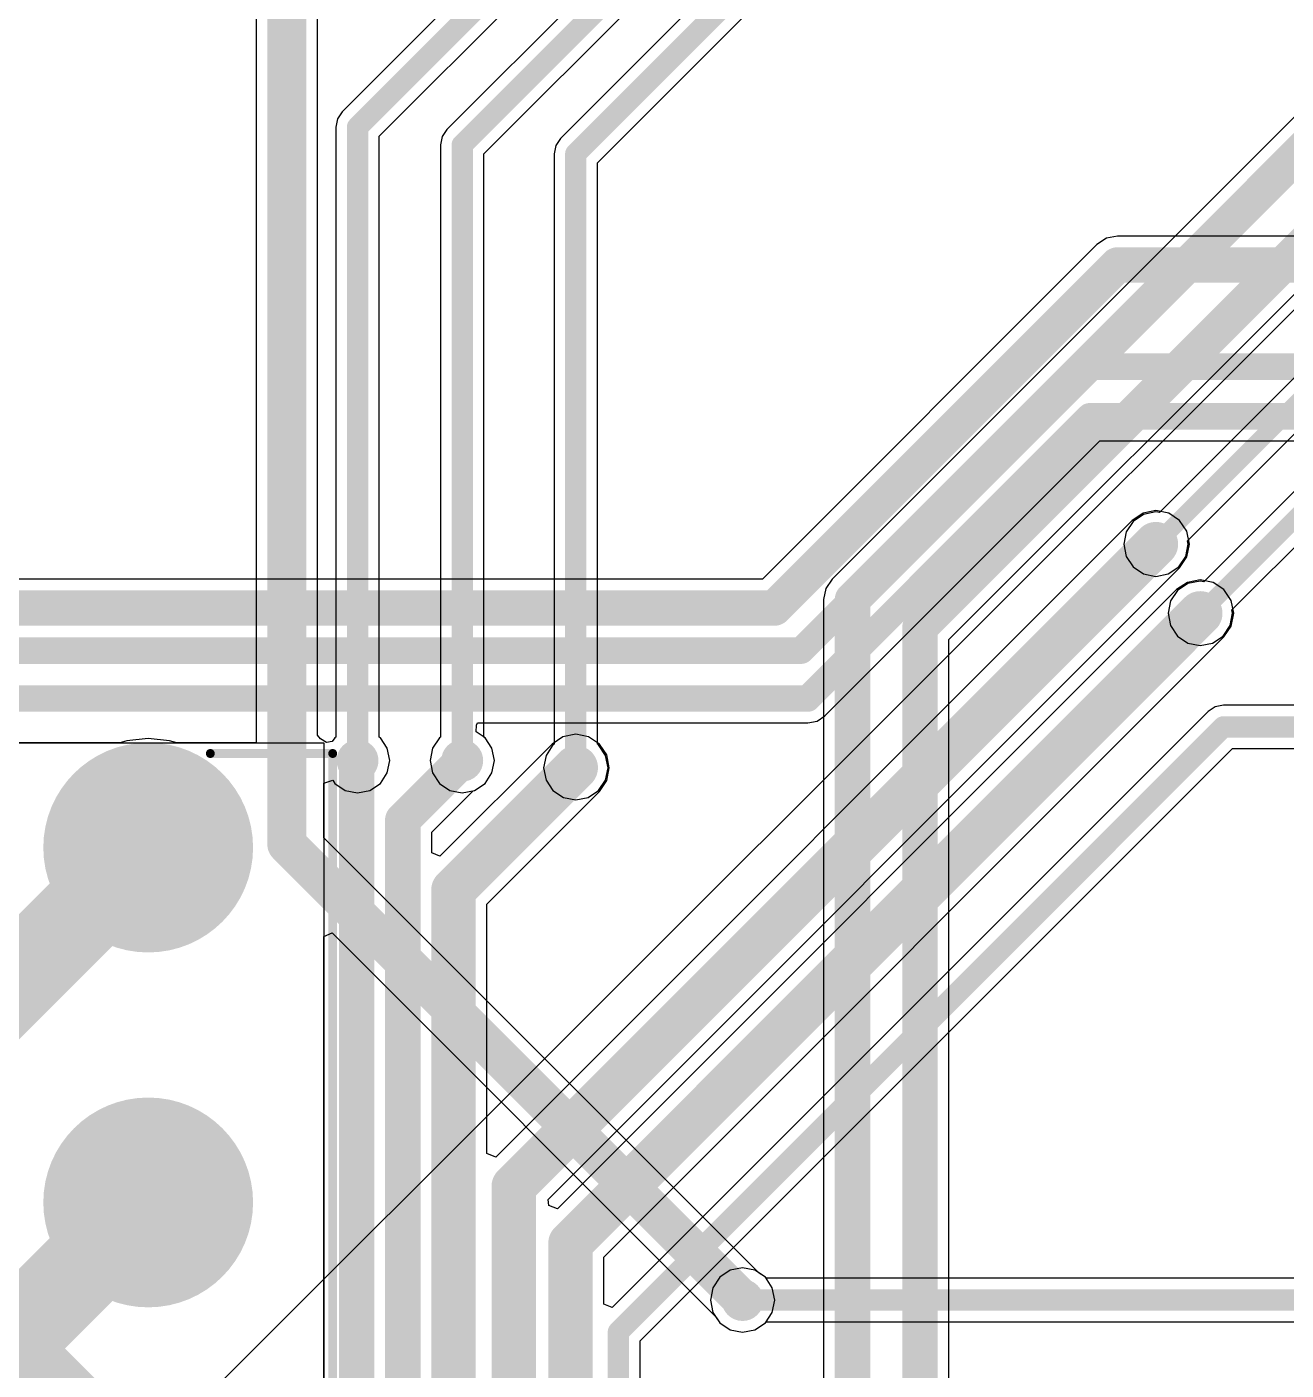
# Model space of a CAD drawing. Header units: millimetres. Extents: x 0 to 214, y 0 to 214.
# Drawn here: x 2.177 to 2.886, y 2.41 to 3.167 of the extents above; entities that cross this region are included whole.
import ezdxf

# ---------------------------------------------------------------- set-up
doc = ezdxf.new("R2010")
doc.units = ezdxf.units.MM
doc.header["$MEASUREMENT"] = 0
for name, color, linetype in [('BottomLayer', 5, 'Continuous'), ('BottomSolder', 6, 'Continuous'), ('MultiLayer', 9, 'Continuous'), ('PadHoleLayer', 156, 'Continuous'), ('TopLayer', 1, 'Continuous'), ('TopOverlay', 2, 'Continuous'), ('TopSolder', 216, 'Continuous'), ('ViaHoleLayer', 16, 'Continuous')]:
    doc.layers.add(name, color=color, linetype=linetype)

# ---------------------------------------------------------------- blocks, each defined once
blk = doc.blocks.new('DIP_8_87')
at = {"layer": 'BottomLayer'}
h = blk.add_hatch(color=5, dxfattribs=at)
edge = h.paths.add_edge_path()
edge.add_arc((-0.15, 0.5), 0.0551181, 0, 360)
h = blk.add_hatch(color=5, dxfattribs=at)
edge = h.paths.add_edge_path()
edge.add_arc((0.15, 0.5), 0.0551181, 0, 360)
h = blk.add_hatch(color=5, dxfattribs=at)
edge = h.paths.add_edge_path()
edge.add_arc((-0.15, -0.1), 0.0551181, 0, 360)
h = blk.add_hatch(color=5, dxfattribs=at)
edge = h.paths.add_edge_path()
edge.add_arc((0.15, -0.1), 0.0551181, 0, 360)
h = blk.add_hatch(color=5, dxfattribs=at)
edge = h.paths.add_edge_path()
edge.add_arc((-0.15, -0.3), 0.0551181, 0, 360)
h = blk.add_hatch(color=5, dxfattribs=at)
edge = h.paths.add_edge_path()
edge.add_arc((0.15, -0.3), 0.0551181, 0, 360)
h = blk.add_hatch(color=5, dxfattribs=at)
edge = h.paths.add_edge_path()
edge.add_arc((-0.15, -0.5), 0.0551181, 0, 360)
h = blk.add_hatch(color=5, dxfattribs=at)
edge = h.paths.add_edge_path()
edge.add_arc((0.15, -0.5), 0.0551181, 0, 360)
at = {"layer": 'BottomSolder'}
h = blk.add_hatch(color=6, dxfattribs=at)
edge = h.paths.add_edge_path()
edge.add_arc((-0.15, 0.5), 0.0591181, 0, 360)
h = blk.add_hatch(color=6, dxfattribs=at)
edge = h.paths.add_edge_path()
edge.add_arc((0.15, 0.5), 0.0591181, 0, 360)
h = blk.add_hatch(color=6, dxfattribs=at)
edge = h.paths.add_edge_path()
edge.add_arc((-0.15, -0.1), 0.0591181, 0, 360)
h = blk.add_hatch(color=6, dxfattribs=at)
edge = h.paths.add_edge_path()
edge.add_arc((0.15, -0.1), 0.0591181, 0, 360)
h = blk.add_hatch(color=6, dxfattribs=at)
edge = h.paths.add_edge_path()
edge.add_arc((-0.15, -0.3), 0.0591181, 0, 360)
h = blk.add_hatch(color=6, dxfattribs=at)
edge = h.paths.add_edge_path()
edge.add_arc((0.15, -0.3), 0.0591181, 0, 360)
h = blk.add_hatch(color=6, dxfattribs=at)
edge = h.paths.add_edge_path()
edge.add_arc((-0.15, -0.5), 0.0591181, 0, 360)
h = blk.add_hatch(color=6, dxfattribs=at)
edge = h.paths.add_edge_path()
edge.add_arc((0.15, -0.5), 0.0591181, 0, 360)
at = {"layer": 'MultiLayer'}
h = blk.add_hatch(color=9, dxfattribs=at)
edge = h.paths.add_edge_path()
edge.add_arc((-0.15, 0.5), 0.0551181, 0, 360)
h = blk.add_hatch(color=9, dxfattribs=at)
edge = h.paths.add_edge_path()
edge.add_arc((0.15, 0.5), 0.0551181, 0, 360)
h = blk.add_hatch(color=9, dxfattribs=at)
edge = h.paths.add_edge_path()
edge.add_arc((-0.15, -0.1), 0.0551181, 0, 360)
h = blk.add_hatch(color=9, dxfattribs=at)
edge = h.paths.add_edge_path()
edge.add_arc((0.15, -0.1), 0.0551181, 0, 360)
h = blk.add_hatch(color=9, dxfattribs=at)
edge = h.paths.add_edge_path()
edge.add_arc((-0.15, -0.3), 0.0551181, 0, 360)
h = blk.add_hatch(color=9, dxfattribs=at)
edge = h.paths.add_edge_path()
edge.add_arc((0.15, -0.3), 0.0551181, 0, 360)
h = blk.add_hatch(color=9, dxfattribs=at)
edge = h.paths.add_edge_path()
edge.add_arc((-0.15, -0.5), 0.0551181, 0, 360)
h = blk.add_hatch(color=9, dxfattribs=at)
edge = h.paths.add_edge_path()
edge.add_arc((0.15, -0.5), 0.0551181, 0, 360)
at = {"layer": 'PadHoleLayer'}
h = blk.add_hatch(color=156, dxfattribs=at)
edge = h.paths.add_edge_path()
edge.add_arc((-0.15, 0.5), 0.031496, 0, 360)
h = blk.add_hatch(color=156, dxfattribs=at)
edge = h.paths.add_edge_path()
edge.add_arc((0.15, 0.5), 0.031496, 0, 360)
h = blk.add_hatch(color=156, dxfattribs=at)
edge = h.paths.add_edge_path()
edge.add_arc((-0.15, -0.1), 0.031496, 0, 360)
h = blk.add_hatch(color=156, dxfattribs=at)
edge = h.paths.add_edge_path()
edge.add_arc((0.15, -0.1), 0.031496, 0, 360)
h = blk.add_hatch(color=156, dxfattribs=at)
edge = h.paths.add_edge_path()
edge.add_arc((-0.15, -0.3), 0.031496, 0, 360)
h = blk.add_hatch(color=156, dxfattribs=at)
edge = h.paths.add_edge_path()
edge.add_arc((0.15, -0.3), 0.031496, 0, 360)
h = blk.add_hatch(color=156, dxfattribs=at)
edge = h.paths.add_edge_path()
edge.add_arc((-0.15, -0.5), 0.031496, 0, 360)
h = blk.add_hatch(color=156, dxfattribs=at)
edge = h.paths.add_edge_path()
edge.add_arc((0.15, -0.5), 0.031496, 0, 360)
at = {"layer": 'TopLayer'}
h = blk.add_hatch(color=1, dxfattribs=at)
edge = h.paths.add_edge_path()
edge.add_arc((-0.15, 0.5), 0.0551181, 0, 360)
h = blk.add_hatch(color=1, dxfattribs=at)
edge = h.paths.add_edge_path()
edge.add_arc((0.15, 0.5), 0.0551181, 0, 360)
h = blk.add_hatch(color=1, dxfattribs=at)
edge = h.paths.add_edge_path()
edge.add_arc((-0.15, -0.1), 0.0551181, 0, 360)
h = blk.add_hatch(color=1, dxfattribs=at)
edge = h.paths.add_edge_path()
edge.add_arc((0.15, -0.1), 0.0551181, 0, 360)
h = blk.add_hatch(color=1, dxfattribs=at)
edge = h.paths.add_edge_path()
edge.add_arc((-0.15, -0.3), 0.0551181, 0, 360)
h = blk.add_hatch(color=1, dxfattribs=at)
edge = h.paths.add_edge_path()
edge.add_arc((0.15, -0.3), 0.0551181, 0, 360)
h = blk.add_hatch(color=1, dxfattribs=at)
edge = h.paths.add_edge_path()
edge.add_arc((-0.15, -0.5), 0.0551181, 0, 360)
h = blk.add_hatch(color=1, dxfattribs=at)
edge = h.paths.add_edge_path()
edge.add_arc((0.15, -0.5), 0.0551181, 0, 360)
at = {"layer": 'TopSolder'}
h = blk.add_hatch(color=216, dxfattribs=at)
edge = h.paths.add_edge_path()
edge.add_arc((-0.15, 0.5), 0.0591181, 0, 360)
h = blk.add_hatch(color=216, dxfattribs=at)
edge = h.paths.add_edge_path()
edge.add_arc((0.15, 0.5), 0.0591181, 0, 360)
h = blk.add_hatch(color=216, dxfattribs=at)
edge = h.paths.add_edge_path()
edge.add_arc((-0.15, -0.1), 0.0591181, 0, 360)
h = blk.add_hatch(color=216, dxfattribs=at)
edge = h.paths.add_edge_path()
edge.add_arc((0.15, -0.1), 0.0591181, 0, 360)
h = blk.add_hatch(color=216, dxfattribs=at)
edge = h.paths.add_edge_path()
edge.add_arc((-0.15, -0.3), 0.0591181, 0, 360)
h = blk.add_hatch(color=216, dxfattribs=at)
edge = h.paths.add_edge_path()
edge.add_arc((0.15, -0.3), 0.0591181, 0, 360)
h = blk.add_hatch(color=216, dxfattribs=at)
edge = h.paths.add_edge_path()
edge.add_arc((-0.15, -0.5), 0.0591181, 0, 360)
h = blk.add_hatch(color=216, dxfattribs=at)
edge = h.paths.add_edge_path()
edge.add_arc((0.15, -0.5), 0.0591181, 0, 360)
at = {"layer": 'TopOverlay'}
for points, const_width in [([(-0.254, 0.593), (-0.254, -0.553)], 0.005), ([(0.25, 0.593), (-0.254, 0.593)], 0.005), ([(0.25, 0.593), (0.25, -0.553)], 0.005), ([(-0.147, 0.57), (-0.157, 0.57)], 0.01), ([(-0.152, 0.565), (-0.157, 0.57)], 0.01), ([(-0.147, 0.57), (-0.152, 0.565)], 0.01), ([(-0.081, 0.503), (-0.086, 0.498)], 0.01), ([(-0.081, 0.503), (-0.081, 0.493)], 0.01), ([(-0.219, 0.5), (-0.219, 0.49)], 0.01), ([(-0.214, 0.495), (-0.219, 0.5)], 0.01), ([(-0.214, 0.495), (-0.219, 0.49)], 0.01), ([(-0.081, 0.493), (-0.086, 0.498)], 0.01), ([(-0.149, 0.437), (-0.154, 0.432)], 0.01), ([(-0.144, 0.432), (-0.149, 0.437)], 0.01), ([(-0.144, 0.432), (-0.154, 0.432)], 0.01), ([(-0.185, -0.553), (-0.254, -0.553)], 0.005), ([(0.25, -0.553), (0.185, -0.553)], 0.005)]:
    blk.add_lwpolyline(points, dxfattribs=dict(at, const_width=const_width))
for points, const_width in [([(-0.25525, 0.593, 1), (-0.25275, 0.593, 1)], 0.0025), ([(-0.25525, 0.593, 1), (-0.25275, 0.593, 1)], 0.0025), ([(0.24875, 0.593, 1), (0.25125, 0.593, 1)], 0.0025), ([(0.24875, 0.593, 1), (0.25125, 0.593, 1)], 0.0025), ([(-0.1595, 0.57, 1), (-0.1545, 0.57, 1)], 0.005), ([(-0.1595, 0.57, 1), (-0.1545, 0.57, 1)], 0.005), ([(-0.1545, 0.565, 1), (-0.1495, 0.565, 1)], 0.005), ([(-0.1545, 0.565, 1), (-0.1495, 0.565, 1)], 0.005), ([(-0.1495, 0.57, 1), (-0.1445, 0.57, 1)], 0.005), ([(-0.1495, 0.57, 1), (-0.1445, 0.57, 1)], 0.005), ([(-0.0835, 0.503, 1), (-0.0785, 0.503, 1)], 0.005), ([(-0.0835, 0.503, 1), (-0.0785, 0.503, 1)], 0.005), ([(-0.2215, 0.5, 1), (-0.2165, 0.5, 1)], 0.005), ([(-0.2215, 0.5, 1), (-0.2165, 0.5, 1)], 0.005), ([(-0.2165, 0.495, 1), (-0.2115, 0.495, 1)], 0.005), ([(-0.2165, 0.495, 1), (-0.2115, 0.495, 1)], 0.005), ([(-0.0885, 0.498, 1), (-0.0835, 0.498, 1)], 0.005), ([(-0.0885, 0.498, 1), (-0.0835, 0.498, 1)], 0.005), ([(-0.2215, 0.49, 1), (-0.2165, 0.49, 1)], 0.005), ([(-0.2215, 0.49, 1), (-0.2165, 0.49, 1)], 0.005), ([(-0.0835, 0.493, 1), (-0.0785, 0.493, 1)], 0.005), ([(-0.0835, 0.493, 1), (-0.0785, 0.493, 1)], 0.005), ([(-0.1515, 0.437, 1), (-0.1465, 0.437, 1)], 0.005), ([(-0.1515, 0.437, 1), (-0.1465, 0.437, 1)], 0.005), ([(-0.1565, 0.432, 1), (-0.1515, 0.432, 1)], 0.005), ([(-0.1565, 0.432, 1), (-0.1515, 0.432, 1)], 0.005), ([(-0.1465, 0.432, 1), (-0.1415, 0.432, 1)], 0.005), ([(-0.1465, 0.432, 1), (-0.1415, 0.432, 1)], 0.005), ([(-0.25525, -0.553, 1), (-0.25275, -0.553, 1)], 0.0025), ([(-0.25525, -0.553, 1), (-0.25275, -0.553, 1)], 0.0025), ([(-0.18625, -0.553, 1), (-0.18375, -0.553, 1)], 0.0025), ([(0.18375, -0.553, 1), (0.18625, -0.553, 1)], 0.0025), ([(0.24875, -0.553, 1), (0.25125, -0.553, 1)], 0.0025), ([(0.24875, -0.553, 1), (0.25125, -0.553, 1)], 0.0025)]:
    blk.add_lwpolyline(points, format="xyb", close=True, dxfattribs=dict(at, const_width=const_width))

msp = doc.modelspace()

# ---------------------------------------------------------------- hatches: boundary and pattern name
at = {"layer": 'BottomLayer'}
h = msp.add_hatch(color=5, dxfattribs=at)
edge = h.paths.add_edge_path()
edge.add_arc((2.813, 2.876), 0.011811, 0, 360)
h = msp.add_hatch(color=5, dxfattribs=at)
edge = h.paths.add_edge_path()
edge.add_arc((2.838, 2.837), 0.011811, 0, 360)
h = msp.add_hatch(color=5, dxfattribs=at)
edge = h.paths.add_edge_path()
edge.add_arc((2.363, 2.754), 0.011811, 0, 360)
h = msp.add_hatch(color=5, dxfattribs=at)
edge = h.paths.add_edge_path()
edge.add_arc((2.422, 2.754), 0.011811, 0, 360)
h = msp.add_hatch(color=5, dxfattribs=at)
edge = h.paths.add_edge_path()
edge.add_arc((2.486, 2.75), 0.011811, 0, 360)
h = msp.add_hatch(color=5, dxfattribs=at)
edge = h.paths.add_edge_path()
edge.add_arc((2.58, 2.45), 0.011811, 0, 360)
at = {"layer": 'BottomSolder'}
h = msp.add_hatch(color=6, dxfattribs=at)
edge = h.paths.add_edge_path()
edge.add_arc((2.813, 2.876), 0.0059055, 0, 360)
h = msp.add_hatch(color=6, dxfattribs=at)
edge = h.paths.add_edge_path()
edge.add_arc((2.838, 2.837), 0.0059055, 0, 360)
h = msp.add_hatch(color=6, dxfattribs=at)
edge = h.paths.add_edge_path()
edge.add_arc((2.363, 2.754), 0.0059055, 0, 360)
h = msp.add_hatch(color=6, dxfattribs=at)
edge = h.paths.add_edge_path()
edge.add_arc((2.422, 2.754), 0.0059055, 0, 360)
h = msp.add_hatch(color=6, dxfattribs=at)
edge = h.paths.add_edge_path()
edge.add_arc((2.486, 2.75), 0.0059055, 0, 360)
h = msp.add_hatch(color=6, dxfattribs=at)
edge = h.paths.add_edge_path()
edge.add_arc((2.58, 2.45), 0.0059055, 0, 360)
at = {"layer": 'TopLayer'}
h = msp.add_hatch(color=1, dxfattribs=at)
edge = h.paths.add_edge_path()
edge.add_arc((2.813, 2.876), 0.011811, 0, 360)
h = msp.add_hatch(color=1, dxfattribs=at)
edge = h.paths.add_edge_path()
edge.add_arc((2.838, 2.837), 0.011811, 0, 360)
h = msp.add_hatch(color=1, dxfattribs=at)
edge = h.paths.add_edge_path()
edge.add_arc((2.363, 2.754), 0.011811, 0, 360)
h = msp.add_hatch(color=1, dxfattribs=at)
edge = h.paths.add_edge_path()
edge.add_arc((2.422, 2.754), 0.011811, 0, 360)
h = msp.add_hatch(color=1, dxfattribs=at)
edge = h.paths.add_edge_path()
edge.add_arc((2.486, 2.75), 0.011811, 0, 360)
h = msp.add_hatch(color=1, dxfattribs=at)
edge = h.paths.add_edge_path()
edge.add_arc((2.58, 2.45), 0.011811, 0, 360)
at = {"layer": 'TopSolder'}
h = msp.add_hatch(color=216, dxfattribs=at)
edge = h.paths.add_edge_path()
edge.add_arc((2.813, 2.876), 0.0059055, 0, 360)
h = msp.add_hatch(color=216, dxfattribs=at)
edge = h.paths.add_edge_path()
edge.add_arc((2.838, 2.837), 0.0059055, 0, 360)
h = msp.add_hatch(color=216, dxfattribs=at)
edge = h.paths.add_edge_path()
edge.add_arc((2.363, 2.754), 0.0059055, 0, 360)
h = msp.add_hatch(color=216, dxfattribs=at)
edge = h.paths.add_edge_path()
edge.add_arc((2.422, 2.754), 0.0059055, 0, 360)
h = msp.add_hatch(color=216, dxfattribs=at)
edge = h.paths.add_edge_path()
edge.add_arc((2.486, 2.75), 0.0059055, 0, 360)
h = msp.add_hatch(color=216, dxfattribs=at)
edge = h.paths.add_edge_path()
edge.add_arc((2.58, 2.45), 0.0059055, 0, 360)
at = {"layer": 'ViaHoleLayer'}
h = msp.add_hatch(color=16, dxfattribs=at)
edge = h.paths.add_edge_path()
edge.add_arc((2.813, 2.876), 0.0059055, 0, 360)
h = msp.add_hatch(color=16, dxfattribs=at)
edge = h.paths.add_edge_path()
edge.add_arc((2.838, 2.837), 0.0059055, 0, 360)
h = msp.add_hatch(color=16, dxfattribs=at)
edge = h.paths.add_edge_path()
edge.add_arc((2.363, 2.754), 0.0059055, 0, 360)
h = msp.add_hatch(color=16, dxfattribs=at)
edge = h.paths.add_edge_path()
edge.add_arc((2.422, 2.754), 0.0059055, 0, 360)
h = msp.add_hatch(color=16, dxfattribs=at)
edge = h.paths.add_edge_path()
edge.add_arc((2.486, 2.75), 0.0059055, 0, 360)
h = msp.add_hatch(color=16, dxfattribs=at)
edge = h.paths.add_edge_path()
edge.add_arc((2.58, 2.45), 0.0059055, 0, 360)

# ---------------------------------------------------------------- linework, layer by layer
at = {"layer": 'BottomLayer'}
for p, q in [((2.7797588, 3.0448296), (2.5912427, 2.8563135)), ((2.7850513, 3.0483659), (2.7797588, 3.0448296)), ((2.7912942, 3.0496077), (2.7850513, 3.0483659)), ((3.3167058, 3.0496077), (2.7912942, 3.0496077)), ((2.6264314, 2.779267), (2.7813998, 2.9342355)), ((2.7813998, 2.9342355), (3.135, 2.9342355)), ((2.8057816, 2.8934266), (2.7996623, 2.8893377)), ((2.813, 2.8948623), (2.8057816, 2.8934266)), ((2.8202184, 2.8934266), (2.813, 2.8948623)), ((2.8263377, 2.8893377), (2.8202184, 2.8934266)), ((2.7996623, 2.8893377), (2.4408624, 2.5305378)), ((2.8304266, 2.8832184), (2.8263377, 2.8893377)), ((2.8318623, 2.876), (2.8304266, 2.8832184)), ((2.8304266, 2.8687816), (2.8318623, 2.876)), ((2.4703655, 2.5066901), (2.8263377, 2.8626623)), ((2.8263377, 2.8626623), (2.8304266, 2.8687816)), ((2.5912427, 2.8563135), (1.9479999, 2.8563135)), ((2.8307816, 2.8544266), (2.8246623, 2.8503377)), ((2.838, 2.8558623), (2.8307816, 2.8544266)), ((2.8452183, 2.8544266), (2.838, 2.8558623)), ((2.8513377, 2.8503377), (2.8452183, 2.8544266)), ((2.8246623, 2.8503377), (2.4756506, 2.501326)), ((2.8554266, 2.8442183), (2.8513377, 2.8503377)), ((2.8568623, 2.837), (2.8554266, 2.8442183)), ((2.8554266, 2.8297816), (2.8568623, 2.837)), ((2.5018624, 2.474187), (2.8513377, 2.8236623)), ((2.8513377, 2.8236623), (2.8554266, 2.8297816)), ((2.8423485, 2.7816515), (2.5064818, 2.4457848)), ((2.6219659, 2.7762833), (2.6264314, 2.779267)), ((2.8463178, 2.7843038), (2.8423485, 2.7816515)), ((2.851, 2.7852351), (2.8463178, 2.7843038)), ((3.3737541, 2.7852351), (2.851, 2.7852351)), ((2.4297609, 2.7702355), (2.4300929, 2.7738799)), ((2.4300929, 2.7738799), (2.4305925, 2.7752355)), ((2.4305925, 2.7752355), (2.6166984, 2.7752355)), ((2.6166984, 2.7752355), (2.6219659, 2.7762833)), ((0.792, 2.764), (2.344, 2.7639998)), ((2.344, 2.7639998), (2.344, 1.615)), ((2.4726622, 2.7633377), (2.4094329, 2.7001083)), ((2.434841, 2.766841), (2.4297609, 2.7702355)), ((2.4387776, 2.7609495), (2.434841, 2.766841)), ((2.4787816, 2.7674266), (2.4726622, 2.7633377)), ((2.486, 2.7688623), (2.4787816, 2.7674266)), ((2.4932183, 2.7674266), (2.486, 2.7688623)), ((2.4993377, 2.7633377), (2.4932183, 2.7674266)), ((2.5034266, 2.7572183), (2.4993377, 2.7633377)), ((2.4401599, 2.754), (2.4387776, 2.7609495)), ((2.5048623, 2.75), (2.5034266, 2.7572183)), ((2.5222351, 2.4269321), (2.8560679, 2.7607649)), ((2.8560679, 2.7607649), (3.3737541, 2.7607649)), ((2.4387776, 2.7470505), (2.4401599, 2.754)), ((2.5034266, 2.7427816), (2.5048623, 2.75)), ((2.4289495, 2.7372224), (2.434841, 2.741159)), ((2.434841, 2.741159), (2.4387776, 2.7470505)), ((2.4993377, 2.7366622), (2.5034266, 2.7427816)), ((2.4048135, 2.7137427), (2.4281302, 2.7370594)), ((2.4281302, 2.7370594), (2.4289495, 2.7372224)), ((2.4358624, 2.673187), (2.4993377, 2.7366622)), ((2.4048135, 2.7020218), (2.4048135, 2.7137427)), ((2.4094329, 2.7001083), (2.4048135, 2.7020218)), ((2.4358624, 2.5326089), (2.4358624, 2.673187)), ((2.4408624, 2.5305378), (2.4358624, 2.5326089)), ((2.4707516, 2.5032229), (2.4703655, 2.5066901)), ((2.4756506, 2.501326), (2.4707516, 2.5032229)), ((2.5018624, 2.4476983), (2.5018624, 2.474187)), ((2.58, 2.4681599), (2.5730505, 2.4667776)), ((2.5869495, 2.4667776), (2.58, 2.4681599)), ((2.567159, 2.462841), (2.5632224, 2.4569495)), ((2.5730505, 2.4667776), (2.567159, 2.462841)), ((2.592841, 2.462841), (2.5869495, 2.4667776)), ((2.5932457, 2.4622353), (2.592841, 2.462841)), ((3.7919999, 2.4622353), (2.5932457, 2.4622353)), ((2.5632224, 2.4569495), (2.5618401, 2.45)), ((2.5064818, 2.4457848), (2.5018624, 2.4476983)), ((2.5618401, 2.45), (2.5632224, 2.4430505)), ((2.5632224, 2.4430505), (2.567159, 2.437159)), ((2.592841, 2.437159), (2.593246, 2.4377651)), ((2.593246, 2.4377651), (3.4532229, 2.4377651)), ((2.567159, 2.437159), (2.5730505, 2.4332224)), ((2.5730505, 2.4332224), (2.58, 2.4318401)), ((2.58, 2.4318401), (2.5869495, 2.4332224)), ((2.5869495, 2.4332224), (2.592841, 2.437159)), ((2.5222351, 2.1276292), (2.5222351, 2.4269321))]:
    msp.add_line(p, q, dxfattribs=at)
for points, const_width in [([(2.598, 2.84), (2.7912942, 3.0332942)], 0.02), ([(2.7912942, 3.0332942), (3.3167058, 3.0332942)], 0.02), ([(2.613, 2.816), (2.773, 2.976)], 0.015), ([(2.773, 2.976), (3.146, 2.976)], 0.015), ([(2.6166984, 2.789), (2.7756984, 2.948)], 0.015), ([(2.7756984, 2.948), (3.135, 2.948)], 0.015), ([(2.451, 2.514), (2.813, 2.876)], 0.025), ([(1.447234, 2.84), (2.598, 2.84)], 0.02), ([(2.483, 2.482), (2.838, 2.837)], 0.025), ([(1.4319034, 2.816), (2.613, 2.816)], 0.015), ([(1.375, 2.789), (2.6166984, 2.789)], 0.015), ([(2.51, 2.432), (2.851, 2.773)], 0.012), ([(2.851, 2.773), (3.387, 2.773)], 0.012), ([(2.3625, 2.7535), (2.363, 2.754)], 0.02), ([(2.3625, 2.2185), (2.3625, 2.7535)], 0.02), ([(2.3885, 2.7205), (2.422, 2.754)], 0.02), ([(2.417, 2.681), (2.486, 2.75)], 0.025), ([(2.108, 2.568), (2.245, 2.705)], 0.05), ([(2.3885, 2.1945), (2.3885, 2.7205)], 0.02), ([(2.417, 1.667), (2.417, 2.681)], 0.025), ([(2.082, 2.342), (2.245, 2.505)], 0.05), ([(2.451, 1.647962), (2.451, 2.514)], 0.025), ([(2.483, 1.634), (2.483, 2.482)], 0.025), ([(2.58, 2.45), (2.5800002, 2.4500002)], 0.012), ([(2.5800002, 2.4500002), (3.7919999, 2.4500002)], 0.012), ([(2.51, 1.5954558), (2.51, 2.432)], 0.012)]:
    msp.add_lwpolyline(points, dxfattribs=dict(at, const_width=const_width))
for points, const_width in [([(2.7862942, 3.0332942, 1), (2.7962942, 3.0332942, 1)], 0.01), ([(2.7862942, 3.0332942, 1), (2.7962942, 3.0332942, 1)], 0.01), ([(2.76925, 2.976, 1), (2.77675, 2.976, 1)], 0.0075), ([(2.76925, 2.976, 1), (2.77675, 2.976, 1)], 0.0075), ([(2.7719484, 2.948, 1), (2.7794484, 2.948, 1)], 0.0075), ([(2.7719484, 2.948, 1), (2.7794484, 2.948, 1)], 0.0075), ([(2.80675, 2.876, 1), (2.81925, 2.876, 1)], 0.0125), ([(2.593, 2.84, 1), (2.603, 2.84, 1)], 0.01), ([(2.593, 2.84, 1), (2.603, 2.84, 1)], 0.01), ([(2.83175, 2.837, 1), (2.84425, 2.837, 1)], 0.0125), ([(2.60925, 2.816, 1), (2.61675, 2.816, 1)], 0.0075), ([(2.60925, 2.816, 1), (2.61675, 2.816, 1)], 0.0075), ([(2.6129484, 2.789, 1), (2.6204484, 2.789, 1)], 0.0075), ([(2.6129484, 2.789, 1), (2.6204484, 2.789, 1)], 0.0075), ([(2.848, 2.773, 1), (2.854, 2.773, 1)], 0.006), ([(2.848, 2.773, 1), (2.854, 2.773, 1)], 0.006), ([(2.3575, 2.7535, 1), (2.3675, 2.7535, 1)], 0.01), ([(2.3575, 2.7535, 1), (2.3675, 2.7535, 1)], 0.01), ([(2.358, 2.754, 1), (2.368, 2.754, 1)], 0.01), ([(2.417, 2.754, 1), (2.427, 2.754, 1)], 0.01), ([(2.47975, 2.75, 1), (2.49225, 2.75, 1)], 0.0125), ([(2.2325, 2.705, 1), (2.2575, 2.705, 1)], 0.025), ([(2.3835, 2.7205, 1), (2.3935, 2.7205, 1)], 0.01), ([(2.3835, 2.7205, 1), (2.3935, 2.7205, 1)], 0.01), ([(2.41075, 2.681, 1), (2.42325, 2.681, 1)], 0.0125), ([(2.41075, 2.681, 1), (2.42325, 2.681, 1)], 0.0125), ([(2.2325, 2.505, 1), (2.2575, 2.505, 1)], 0.025), ([(2.44475, 2.514, 1), (2.45725, 2.514, 1)], 0.0125), ([(2.44475, 2.514, 1), (2.45725, 2.514, 1)], 0.0125), ([(2.47675, 2.482, 1), (2.48925, 2.482, 1)], 0.0125), ([(2.47675, 2.482, 1), (2.48925, 2.482, 1)], 0.0125), ([(2.577, 2.45, 1), (2.583, 2.45, 1)], 0.006), ([(2.5770002, 2.4500002, 1), (2.5830002, 2.4500002, 1)], 0.006), ([(2.5770002, 2.4500002, 1), (2.5830002, 2.4500002, 1)], 0.006), ([(2.507, 2.432, 1), (2.513, 2.432, 1)], 0.006), ([(2.507, 2.432, 1), (2.513, 2.432, 1)], 0.006)]:
    msp.add_lwpolyline(points, format="xyb", close=True, dxfattribs=dict(at, const_width=const_width))
at = {"layer": 'BottomSolder'}
msp.add_line((0.0144901, 0.1343284), (214.0602332, 213.986523), dxfattribs=at)
at = {"layer": 'TopLayer'}
for p, q in [((2.3058184, 3.5718428), (2.3058184, 2.7639998)), ((2.3404844, 2.7682697), (2.3404844, 3.5718428)), ((2.5163485, 3.2816515), (2.3543485, 3.1196515)), ((2.3752351, 3.1059321), (2.5300679, 3.2607649)), ((2.5473485, 3.2436515), (2.4133485, 3.1096515)), ((2.4342351, 3.0959321), (2.5610679, 3.2227649)), ((2.5803485, 3.2076515), (2.4773485, 3.1046515)), ((2.4982351, 3.0909321), (2.5940679, 3.1867649)), ((2.9097244, 3.1355354), (2.6304646, 2.8562756)), ((2.3543485, 3.1196515), (2.3516962, 3.1156822)), ((2.3516962, 3.1156822), (2.3507649, 3.111)), ((2.3507649, 3.111), (2.3507649, 2.7672459)), ((2.3752351, 2.7672459), (2.3752351, 3.1059321)), ((2.4106962, 3.1056822), (2.4097649, 3.101)), ((2.4133485, 3.1096515), (2.4106962, 3.1056822)), ((2.4773485, 3.1046515), (2.4746962, 3.1006822)), ((2.4097649, 3.101), (2.4097649, 2.7672459)), ((2.4746962, 3.1006822), (2.4737649, 3.096)), ((2.4342351, 2.7672459), (2.4342351, 3.0959321)), ((2.4737649, 3.096), (2.4737649, 2.7632459)), ((2.4982351, 2.7632459), (2.4982351, 3.0909321)), ((2.6963136, 2.8222428), (2.9492573, 3.0751865)), ((2.9913254, 3.0701865), (2.8149173, 2.8937785)), ((2.8307785, 2.8779173), (3.0066456, 3.0537845)), ((3.0343038, 3.0491651), (2.8399172, 2.8547785)), ((2.8557785, 2.8389174), (3.0526456, 3.0357845)), ((2.8060505, 2.8927776), (2.800159, 2.888841)), ((2.813, 2.8941599), (2.8060505, 2.8927776)), ((2.8149173, 2.8937785), (2.813, 2.8941599)), ((2.800159, 2.888841), (2.7962224, 2.8829495)), ((2.7962224, 2.8829495), (2.7948401, 2.876)), ((2.8311599, 2.876), (2.8307785, 2.8779173)), ((2.7948401, 2.876), (2.7962224, 2.8690505)), ((2.7962224, 2.8690505), (2.800159, 2.863159)), ((2.825841, 2.863159), (2.8297776, 2.8690505)), ((2.8297776, 2.8690505), (2.8311599, 2.876)), ((2.800159, 2.863159), (2.8060505, 2.8592224)), ((2.8199495, 2.8592224), (2.825841, 2.863159)), ((2.6304646, 2.8562756), (2.6269283, 2.8509831)), ((2.8060505, 2.8592224), (2.813, 2.8578401)), ((2.813, 2.8578401), (2.8199495, 2.8592224)), ((2.838, 2.8551599), (2.8310505, 2.8537776)), ((2.8399172, 2.8547785), (2.838, 2.8551599)), ((2.6269283, 2.8509831), (2.6256865, 2.8447402)), ((2.825159, 2.849841), (2.8212224, 2.8439495)), ((2.8310505, 2.8537776), (2.825159, 2.849841)), ((2.6256865, 2.8447402), (2.6256865, 2.3137573)), ((2.8212224, 2.8439495), (2.8198401, 2.837)), ((2.8561599, 2.837), (2.8557785, 2.8389174)), ((2.8198401, 2.837), (2.8212224, 2.8300505)), ((2.8547776, 2.8300505), (2.8561599, 2.837)), ((2.8212224, 2.8300505), (2.825159, 2.824159)), ((2.825159, 2.824159), (2.8310505, 2.8202224)), ((2.8449495, 2.8202224), (2.850841, 2.824159)), ((2.850841, 2.824159), (2.8547776, 2.8300505)), ((2.6963136, 2.2980001), (2.6963136, 2.8222428)), ((2.8310505, 2.8202224), (2.838, 2.8188401)), ((2.838, 2.8188401), (2.8449495, 2.8202224)), ((0.792, 2.764), (2.344, 2.7639998)), ((2.2289509, 2.7639998), (1.961049, 2.7639998)), ((2.2330188, 2.7652338), (2.2289509, 2.7639998)), ((2.245, 2.7664138), (2.2330188, 2.7652338)), ((2.2569812, 2.7652338), (2.245, 2.7664138)), ((2.2610491, 2.7639998), (2.2569812, 2.7652338)), ((2.3058184, 2.7639998), (2.2610491, 2.7639998)), ((2.3421256, 2.7662764), (2.3404844, 2.7682697)), ((2.3454845, 2.7642149), (2.3421256, 2.7662764)), ((2.344, 2.7639998), (2.344, 1.615)), ((2.3487171, 2.764683), (2.3454845, 2.7642149)), ((2.350159, 2.766841), (2.3487171, 2.764683)), ((2.3507649, 2.7672459), (2.350159, 2.766841)), ((2.375841, 2.766841), (2.3752351, 2.7672459)), ((2.3797776, 2.7609495), (2.375841, 2.766841)), ((2.409159, 2.766841), (2.4052224, 2.7609495)), ((2.4097649, 2.7672459), (2.409159, 2.766841)), ((2.434841, 2.766841), (2.4342351, 2.7672459)), ((2.4387776, 2.7609495), (2.434841, 2.766841)), ((2.4737649, 2.7632459), (2.473159, 2.762841)), ((2.498841, 2.762841), (2.4982351, 2.7632459)), ((2.3811599, 2.754), (2.3797776, 2.7609495)), ((2.4052224, 2.7609495), (2.4038401, 2.754)), ((2.4401599, 2.754), (2.4387776, 2.7609495)), ((2.4692224, 2.7569495), (2.4678401, 2.75)), ((2.473159, 2.762841), (2.4692224, 2.7569495)), ((2.5027776, 2.7569495), (2.498841, 2.762841)), ((2.5041599, 2.75), (2.5027776, 2.7569495)), ((2.3797776, 2.7470505), (2.3811599, 2.754)), ((2.4038401, 2.754), (2.4052224, 2.7470505)), ((2.4387776, 2.7470505), (2.4401599, 2.754)), ((2.4678401, 2.75), (2.4692224, 2.7430505)), ((2.5027776, 2.7430505), (2.5041599, 2.75)), ((2.344, 2.7413768), (2.349, 2.7428935)), ((2.344, 2.7105126), (2.344, 2.7413768)), ((2.349, 2.7428935), (2.350159, 2.741159)), ((2.350159, 2.741159), (2.3560505, 2.7372224)), ((2.3699495, 2.7372224), (2.375841, 2.741159)), ((2.375841, 2.741159), (2.3797776, 2.7470505)), ((2.4052224, 2.7470505), (2.409159, 2.741159)), ((2.409159, 2.741159), (2.4150505, 2.7372224)), ((2.4289495, 2.7372224), (2.434841, 2.741159)), ((2.434841, 2.741159), (2.4387776, 2.7470505)), ((2.4692224, 2.7430505), (2.473159, 2.737159)), ((2.498841, 2.737159), (2.5027776, 2.7430505)), ((2.3560505, 2.7372224), (2.363, 2.7358401)), ((2.363, 2.7358401), (2.3699495, 2.7372224)), ((2.4150505, 2.7372224), (2.422, 2.7358401)), ((2.422, 2.7358401), (2.4289495, 2.7372224)), ((2.473159, 2.737159), (2.4790505, 2.7332224)), ((2.4790505, 2.7332224), (2.486, 2.7318401)), ((2.486, 2.7318401), (2.4929495, 2.7332224)), ((2.4929495, 2.7332224), (2.498841, 2.737159)), ((2.5893168, 2.4651958), (2.344, 2.7105126)), ((2.344, 2.6549545), (2.3486194, 2.656868)), ((2.344, 2.2186037), (2.344, 2.6549545)), ((2.3486194, 2.656868), (2.5648042, 2.4406832)), ((2.592841, 2.462841), (2.5893168, 2.4651958)), ((2.5967776, 2.4569495), (2.592841, 2.462841)), ((2.5981599, 2.45), (2.5967776, 2.4569495)), ((2.5967776, 2.4430505), (2.5981599, 2.45)), ((2.5648042, 2.4406832), (2.567159, 2.437159)), ((2.592841, 2.437159), (2.5967776, 2.4430505)), ((2.567159, 2.437159), (2.5730505, 2.4332224)), ((2.5730505, 2.4332224), (2.58, 2.4318401)), ((2.58, 2.4318401), (2.5869495, 2.4332224)), ((2.5869495, 2.4332224), (2.592841, 2.437159))]:
    msp.add_line(p, q, dxfattribs=at)
for points, const_width in [([(2.3231514, 2.7068486), (2.3231514, 3.576)], 0.022), ([(2.363, 3.111), (2.525, 3.273)], 0.012), ([(2.422, 3.101), (2.556, 3.235)], 0.012), ([(2.486, 3.096), (2.589, 3.199)], 0.012), ([(2.642, 2.8447402), (2.9212598, 3.124)], 0.02), ([(2.363, 2.754), (2.363, 3.111)], 0.012), ([(2.422, 2.754), (2.422, 3.101)], 0.012), ([(2.486, 2.75), (2.486, 3.096)], 0.012), ([(2.6800001, 2.8290001), (2.9425, 3.0915)], 0.02), ([(2.813, 2.876), (3.002, 3.065)], 0.01), ([(2.838, 2.8370001), (3.0479999, 3.047)], 0.01), ([(2.642, 2.307), (2.642, 2.8447402)], 0.02), ([(2.6800001, 2.2980001), (2.6800001, 2.8290001)], 0.02), ([(2.3231514, 2.7068486), (2.58, 2.45)], 0.022), ([(2.0950001, 2.4549999), (2.245, 2.305)], 0.1)]:
    msp.add_lwpolyline(points, dxfattribs=dict(at, const_width=const_width))
for points, const_width in [([(2.36, 3.111, 1), (2.366, 3.111, 1)], 0.006), ([(2.36, 3.111, 1), (2.366, 3.111, 1)], 0.006), ([(2.419, 3.101, 1), (2.425, 3.101, 1)], 0.006), ([(2.419, 3.101, 1), (2.425, 3.101, 1)], 0.006), ([(2.483, 3.096, 1), (2.489, 3.096, 1)], 0.006), ([(2.483, 3.096, 1), (2.489, 3.096, 1)], 0.006), ([(2.8105, 2.876, 1), (2.8155, 2.876, 1)], 0.005), ([(2.637, 2.8447402, 1), (2.647, 2.8447402, 1)], 0.01), ([(2.637, 2.8447402, 1), (2.647, 2.8447402, 1)], 0.01), ([(2.6750001, 2.8290001, 1), (2.6850001, 2.8290001, 1)], 0.01), ([(2.6750001, 2.8290001, 1), (2.6850001, 2.8290001, 1)], 0.01), ([(2.8355, 2.8370001, 1), (2.8405, 2.8370001, 1)], 0.005), ([(2.36, 2.754, 1), (2.366, 2.754, 1)], 0.006), ([(2.419, 2.754, 1), (2.425, 2.754, 1)], 0.006), ([(2.483, 2.75, 1), (2.489, 2.75, 1)], 0.006), ([(2.3176514, 2.7068486, 1), (2.3286514, 2.7068486, 1)], 0.011), ([(2.3176514, 2.7068486, 1), (2.3286514, 2.7068486, 1)], 0.011), ([(2.5745, 2.45, 1), (2.5855, 2.45, 1)], 0.011)]:
    msp.add_lwpolyline(points, format="xyb", close=True, dxfattribs=dict(at, const_width=const_width))
at = {"layer": 'TopSolder'}
msp.add_line((0.0144901, 0.1343287), (214.0602332, 213.986523), dxfattribs=at)

# ---------------------------------------------------------------- block references
at = {"rotation": 180}
msp.add_blockref('DIP_8_87', (2.095, 2.205), dxfattribs=at)

doc.saveas('drawing.dxf')
